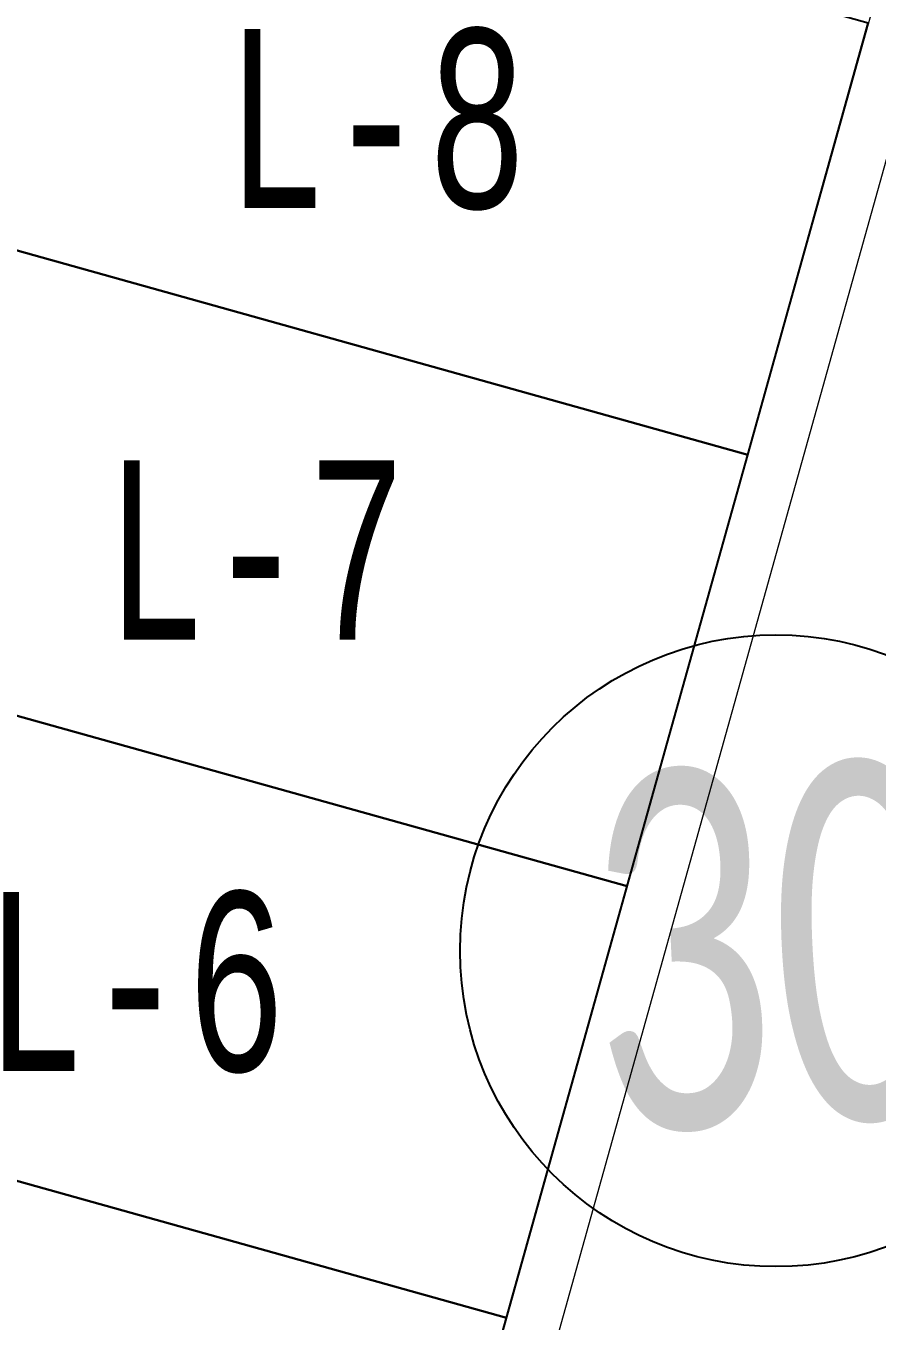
# Model space of a CAD drawing. Header units: millimetres. Extents: x 474016 to 477875, y 2288607 to 2292200.
# Drawn here: x 474379.33 to 474403.08, y 2289307.55 to 2289343.69 of the extents above; entities that cross this region are included whole.
import ezdxf
from ezdxf.enums import TextEntityAlignment as Align

# ---------------------------------------------------------------- set-up
doc = ezdxf.new("R2010")
doc.units = ezdxf.units.MM
doc.header["$LTSCALE"] = 50
doc.layers.add('BANQUETA', color=251, linetype='Continuous', lineweight=5)
doc.layers.add('NO DE MZ', color=3, linetype='Continuous', lineweight=18)
doc.layers.add('CVL_LOTIF', color=1, linetype='Continuous')
doc.layers.add('MZ Y LT', color=7, linetype='Continuous', lineweight=13, true_color=0x0d2bf2)
doc.styles.add('Legend', font='calibri.ttf')
doc.styles.add('MONOTXT4', font='MONOTXT4.shx', dxfattribs={"width": 0.55})

msp = doc.modelspace()

# ---------------------------------------------------------------- linework, layer by layer
at = {"color": 3}
msp.add_circle((474400.257, 2289317.887), 8.813, dxfattribs=at)
at = {"layer": 'BANQUETA'}
msp.add_lwpolyline([(474404.694, 2289541.819, -0.540591), (474407.884, 2289542.831), (474449.322, 2289509.046, -0.298203), (474449.984, 2289506.958), (474377.368, 2289247.051, -0.414214), (474374.904, 2289245.663), (474327.711, 2289258.848, -0.414214), (474326.323, 2289261.312), (474404.694, 2289541.819)], format="xyb", dxfattribs=at)
msp.add_lwpolyline([(474409.559, 2289367.844), (474375.923, 2289247.454)], dxfattribs=at)
at = {"layer": 'CVL_LOTIF'}
for points in [[(474402.832, 2289343.766), (474378.754, 2289350.493), (474375.391, 2289338.454), (474399.468, 2289331.727)], [(474399.468, 2289331.727), (474375.391, 2289338.454), (474372.027, 2289326.415), (474396.105, 2289319.688)], [(474396.105, 2289319.688), (474372.027, 2289326.415), (474368.663, 2289314.376), (474392.741, 2289307.649)], [(474392.741, 2289307.649), (474368.663, 2289314.376), (474365.3, 2289302.337), (474389.378, 2289295.61)]]:
    msp.add_lwpolyline(points, close=True, dxfattribs=at)

# ---------------------------------------------------------------- texts
at = {"layer": 'MZ Y LT', "lineweight": 13, "style": 'MONOTXT4', "width": 0.65}
for s, p in [('L-8', (474389.111, 2289341.11)), ('L-7', (474385.748, 2289329.071)), ('L-6', (474382.384, 2289317.032))]:
    msp.add_text(s, height=5, dxfattribs=at).set_placement(p, align=Align.MIDDLE)
at = {"layer": 'NO DE MZ', "lineweight": 9, "style": 'Legend', "width": 0.65}
msp.add_text('30', height=10, rotation=2.7155, dxfattribs=at).set_placement((474400.154, 2289318.057), align=Align.MIDDLE)

doc.saveas('drawing.dxf')
